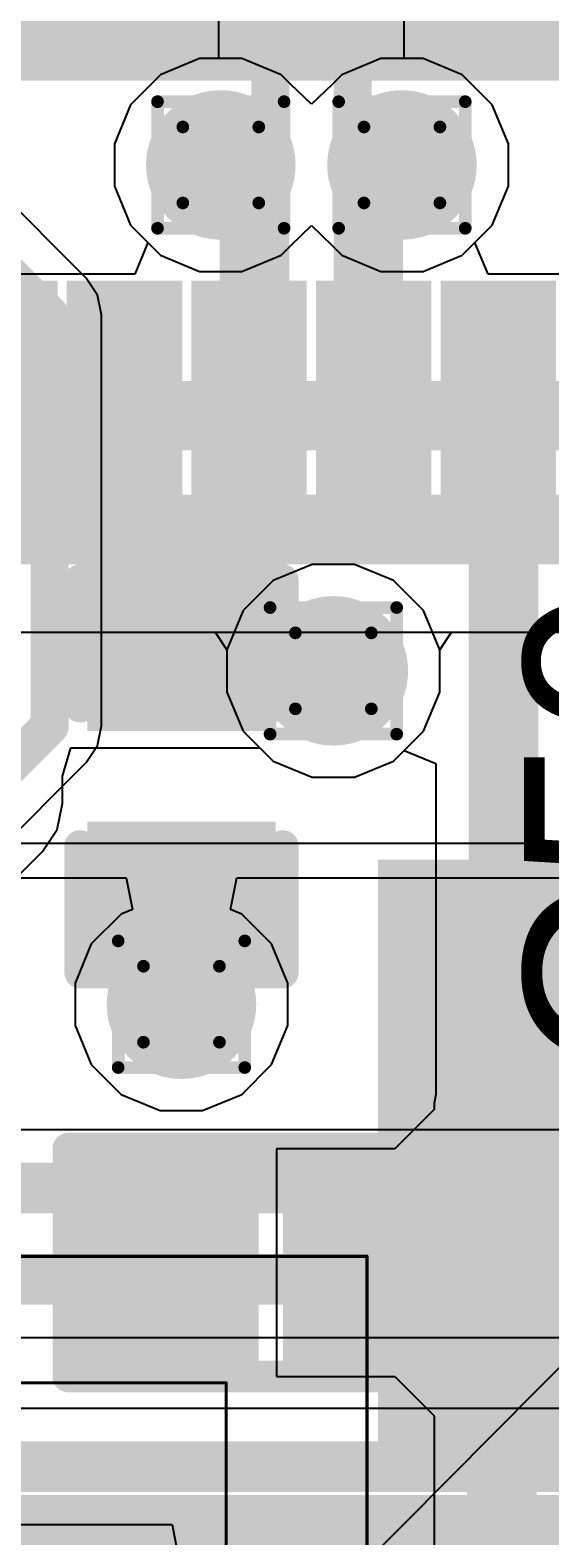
# Model space of a CAD drawing. Header units: inches. Extents: x -6 to 5433, y -4 to 5447.
# Drawn here: x 24.55 to 26.64, y 4.62 to 10.66 of the extents above; entities that cross this region are included whole.
import ezdxf

# ---------------------------------------------------------------- set-up
doc = ezdxf.new("R2010")
doc.units = ezdxf.units.IN
for name, color, linetype in [('Bottom Layer', 5, 'Continuous'), ('Bottom Paste', 16, 'Continuous'), ('Bottom Solder', 6, 'Continuous'), ('Drill Drawing', 1, 'Continuous'), ('Ground', 16, 'Continuous'), ('Mechanical 4', 56, 'Continuous'), ('Power', 76, 'Continuous'), ('Top Layer', 1, 'Continuous'), ('Top Overlay', 2, 'Continuous'), ('Top Paste', 8, 'Continuous'), ('Top Solder', 216, 'Continuous'), ('Via Holes', 16, 'Continuous')]:
    doc.layers.add(name, color=color, linetype=linetype)
doc.styles.add('Arial', font='', dxfattribs={"height": 0.2})
doc.styles.get('Arial').set_extended_font_data('Arial')

# ---------------------------------------------------------------- blocks, each defined once
blk = doc.blocks.new('C___0402_17')
at = {"layer": 'Top Layer'}
for points in [[(-0.6985, -0.3175), (-0.6985, 0.3175), (-0.2413, 0.3175), (-0.2413, -0.3175)], [(0.2413, -0.3175), (0.2413, 0.3175), (0.6985, 0.3175), (0.6985, -0.3175)]]:
    blk.add_hatch(color=1, dxfattribs=at).paths.add_polyline_path(points)
at = {"layer": 'Top Paste'}
for points in [[(-0.6985, -0.3175), (-0.6985, 0.3175), (-0.2413, 0.3175), (-0.2413, -0.3175)], [(0.2413, -0.3175), (0.2413, 0.3175), (0.6985, 0.3175), (0.6985, -0.3175)]]:
    blk.add_hatch(color=8, dxfattribs=at).paths.add_polyline_path(points)
at = {"layer": 'Top Solder'}
for points in [[(-0.7585, -0.3775), (-0.7585, 0.3775), (-0.1813, 0.3775), (-0.1813, -0.3775)], [(0.1813, -0.3775), (0.1813, 0.3775), (0.7585, 0.3775), (0.7585, -0.3775)]]:
    blk.add_hatch(color=216, dxfattribs=at).paths.add_polyline_path(points)
at = {"layer": 'Top Overlay'}
for points in [[(-0.7874, 0.4064, 0.127, 0.127, 0), (-0.2794, 0.4064, 0.127, 0.127, 0)], [(-0.7874, 0.4064, 0.127, 0.127, 0), (-0.7874, -0.4064, 0.127, 0.127, 0)], [(0.2794, 0.4064, 0.127, 0.127, 0), (0.7874, 0.4064, 0.127, 0.127, 0)], [(0.7874, 0.4064, 0.127, 0.127, 0), (0.7874, -0.4064, 0.127, 0.127, 0)], [(-0.7874, -0.4064, 0.127, 0.127, 0), (-0.2794, -0.4064, 0.127, 0.127, 0)], [(0.2794, -0.4064, 0.127, 0.127, 0), (0.7874, -0.4064, 0.127, 0.127, 0)]]:
    blk.add_lwpolyline(points, format="xyseb", dxfattribs=at)
for points in [[(-0.8191, 0.4064, 0.0635, 0.0635, 1), (-0.7556, 0.4064, 0.0635, 0.0635, 1)], [(-0.8191, 0.4064, 0.0635, 0.0635, 1), (-0.7556, 0.4064, 0.0635, 0.0635, 1)], [(-0.3111, 0.4064, 0.0635, 0.0635, 1), (-0.2477, 0.4064, 0.0635, 0.0635, 1)], [(0.2477, 0.4064, 0.0635, 0.0635, 1), (0.3111, 0.4064, 0.0635, 0.0635, 1)], [(0.7556, 0.4064, 0.0635, 0.0635, 1), (0.8191, 0.4064, 0.0635, 0.0635, 1)], [(0.7556, 0.4064, 0.0635, 0.0635, 1), (0.8191, 0.4064, 0.0635, 0.0635, 1)], [(-0.8191, -0.4064, 0.0635, 0.0635, 1), (-0.7556, -0.4064, 0.0635, 0.0635, 1)], [(-0.8191, -0.4064, 0.0635, 0.0635, 1), (-0.7556, -0.4064, 0.0635, 0.0635, 1)], [(-0.3111, -0.4064, 0.0635, 0.0635, 1), (-0.2477, -0.4064, 0.0635, 0.0635, 1)], [(0.2477, -0.4064, 0.0635, 0.0635, 1), (0.3111, -0.4064, 0.0635, 0.0635, 1)], [(0.7556, -0.4064, 0.0635, 0.0635, 1), (0.8191, -0.4064, 0.0635, 0.0635, 1)], [(0.7556, -0.4064, 0.0635, 0.0635, 1), (0.8191, -0.4064, 0.0635, 0.0635, 1)]]:
    blk.add_lwpolyline(points, format="xyseb", close=True, dxfattribs=at)
blk = doc.blocks.new('BL_R8812AF1_B_18')
at = {"layer": 'Bottom Layer'}
blk.add_hatch(color=5, dxfattribs=at).paths.add_polyline_path([(12.4, 3.2), (14.6, 3.2), (14.6, 2.1), (12.4, 2.1)])
at = {"layer": 'Bottom Paste'}
blk.add_hatch(color=16, dxfattribs=at).paths.add_polyline_path([(12.4, 3.2), (14.6, 3.2), (14.6, 2.1), (12.4, 2.1)])
at = {"layer": 'Bottom Solder'}
blk.add_hatch(color=6, dxfattribs=at).paths.add_polyline_path([(12.2984, 3.3016), (14.7016, 3.3016), (14.7016, 1.9984), (12.2984, 1.9984)])
blk = doc.blocks.new('64_VQFN__9_9__22')
at = {"layer": 'Top Layer'}
for points in [[(-3, 3), (3, 3), (3, -3), (-3, -3)], [(-2.38, -4.005), (-2.12, -4.005), (-2.12, -4.865), (-2.38, -4.865)], [(-1.88, -4.005), (-1.62, -4.005), (-1.62, -4.865), (-1.88, -4.865)], [(-1.38, -4.005), (-1.12, -4.005), (-1.12, -4.865), (-1.38, -4.865)], [(-0.88, -4.005), (-0.62, -4.005), (-0.62, -4.865), (-0.88, -4.865)], [(-0.38, -4.005), (-0.12, -4.005), (-0.12, -4.865), (-0.38, -4.865)]]:
    blk.add_hatch(color=1, dxfattribs=at).paths.add_polyline_path(points)
at = {"layer": 'Top Paste'}
for points in [[(-2.38, -4.005), (-2.12, -4.005), (-2.12, -4.865), (-2.38, -4.865)], [(-1.88, -4.005), (-1.62, -4.005), (-1.62, -4.865), (-1.88, -4.865)], [(-1.38, -4.005), (-1.12, -4.005), (-1.12, -4.865), (-1.38, -4.865)], [(-0.88, -4.005), (-0.62, -4.005), (-0.62, -4.865), (-0.88, -4.865)], [(-0.38, -4.005), (-0.12, -4.005), (-0.12, -4.865), (-0.38, -4.865)]]:
    blk.add_hatch(color=8, dxfattribs=at).paths.add_polyline_path(points)
at = {"layer": 'Top Solder'}
for points in [[(-3.1016, 3.1016), (3.1016, 3.1016), (3.1016, -3.1016), (-3.1016, -3.1016)], [(-2.4816, -3.9034), (-2.0184, -3.9034), (-2.0184, -4.9666), (-2.4816, -4.9666)], [(-1.9816, -3.9034), (-1.5184, -3.9034), (-1.5184, -4.9666), (-1.9816, -4.9666)], [(-1.4816, -3.9034), (-1.0184, -3.9034), (-1.0184, -4.9666), (-1.4816, -4.9666)], [(-0.9816, -3.9034), (-0.5184, -3.9034), (-0.5184, -4.9666), (-0.9816, -4.9666)], [(-0.4816, -3.9034), (-0.0184, -3.9034), (-0.0184, -4.9666), (-0.4816, -4.9666)]]:
    blk.add_hatch(color=216, dxfattribs=at).paths.add_polyline_path(points)
blk = doc.blocks.new('TL3340AF160QG_B_50')
at = {"layer": 'Bottom Solder'}
blk.add_line((0.7722, -1.9528), (-5410.5359, -5449.3121), dxfattribs=at)
blk = doc.blocks.new('ADM6_30_01_5_L_4_2_A_TR_155')
at = {"layer": 'Top Overlay'}
blk.add_lwpolyline([(11.885, -2.5, 0.2, 0.2, 0), (-11.885, -2.5, 0.2, 0.2, 0)], format="xyseb", dxfattribs=at)
blk = doc.blocks.new('DFN1006_2L__160')
at = {"layer": 'Top Layer'}
for points in [[(-0.7, 0.33), (-0.15, 0.33), (-0.15, -0.33), (-0.7, -0.33)], [(0.15, 0.33), (0.7, 0.33), (0.7, -0.33), (0.15, -0.33)]]:
    blk.add_hatch(color=1, dxfattribs=at).paths.add_polyline_path(points)
at = {"layer": 'Top Overlay'}
blk.add_hatch(color=2, dxfattribs=at).paths.add_polyline_path([(-1.1437, -0.5078), (-0.8135, -0.5078), (-0.8135, 0.5082), (-1.1437, 0.5082)])
at = {"layer": 'Top Paste'}
for points in [[(-0.7, 0.33), (-0.15, 0.33), (-0.15, -0.33), (-0.7, -0.33)], [(0.15, 0.33), (0.7, 0.33), (0.7, -0.33), (0.15, -0.33)]]:
    blk.add_hatch(color=8, dxfattribs=at).paths.add_polyline_path(points)
at = {"layer": 'Top Solder'}
for points in [[(-0.8016, 0.4316), (-0.0484, 0.4316), (-0.0484, -0.4316), (-0.8016, -0.4316)], [(0.0484, 0.4316), (0.8016, 0.4316), (0.8016, -0.4316), (0.0484, -0.4316)]]:
    blk.add_hatch(color=216, dxfattribs=at).paths.add_polyline_path(points)
at = {"layer": 'Top Overlay'}
for points in [[(-0.8128, 0.4572, 0.127, 0.127, 0), (-0.8128, -0.4572, 0.127, 0.127, 0)], [(0.8128, 0.4572, 0.127, 0.127, 0), (-0.8128, 0.4572, 0.127, 0.127, 0)], [(0.8128, 0.4572, 0.127, 0.127, 0), (0.8128, -0.4572, 0.127, 0.127, 0)], [(0.8128, -0.4572, 0.127, 0.127, 0), (-0.8128, -0.4572, 0.127, 0.127, 0)]]:
    blk.add_lwpolyline(points, format="xyseb", dxfattribs=at)
for points in [[(-0.8446, 0.4572, 0.0635, 0.0635, 1), (-0.781, 0.4572, 0.0635, 0.0635, 1)], [(-0.8446, 0.4572, 0.0635, 0.0635, 1), (-0.781, 0.4572, 0.0635, 0.0635, 1)], [(0.781, 0.4572, 0.0635, 0.0635, 1), (0.8446, 0.4572, 0.0635, 0.0635, 1)], [(0.781, 0.4572, 0.0635, 0.0635, 1), (0.8446, 0.4572, 0.0635, 0.0635, 1)], [(-0.8446, -0.4572, 0.0635, 0.0635, 1), (-0.781, -0.4572, 0.0635, 0.0635, 1)], [(-0.8446, -0.4572, 0.0635, 0.0635, 1), (-0.781, -0.4572, 0.0635, 0.0635, 1)], [(0.781, -0.4572, 0.0635, 0.0635, 1), (0.8446, -0.4572, 0.0635, 0.0635, 1)], [(0.781, -0.4572, 0.0635, 0.0635, 1), (0.8446, -0.4572, 0.0635, 0.0635, 1)]]:
    blk.add_lwpolyline(points, format="xyseb", close=True, dxfattribs=at)

msp = doc.modelspace()

# ---------------------------------------------------------------- hatches: boundary and pattern name
at = {"layer": 'Bottom Layer'}
h = msp.add_hatch(color=5, dxfattribs=at)
edge = h.paths.add_edge_path()
edge.add_arc((25.3161, 10.1233), 0.3, 0, 360)
h = msp.add_hatch(color=5, dxfattribs=at)
edge = h.paths.add_edge_path()
edge.add_arc((26.0431, 10.1233), 0.3, 0, 360)
h = msp.add_hatch(color=5, dxfattribs=at)
edge = h.paths.add_edge_path()
edge.add_arc((25.7678, 8.0935), 0.3, 0, 360)
h = msp.add_hatch(color=5, dxfattribs=at)
edge = h.paths.add_edge_path()
edge.add_arc((25.1582, 6.7559), 0.3, 0, 360)
at = {"layer": 'Ground'}
h = msp.add_hatch(color=16, dxfattribs=at)
edge = h.paths.add_edge_path()
edge.add_arc((25.3161, 10.1233), 0.3, 0, 360)
h = msp.add_hatch(color=16, dxfattribs=at)
edge = h.paths.add_edge_path()
edge.add_arc((26.0431, 10.1233), 0.3, 0, 360)
h = msp.add_hatch(color=16, dxfattribs=at)
edge = h.paths.add_edge_path()
edge.add_arc((25.7678, 8.0935), 0.3, 0, 360)
h = msp.add_hatch(color=16, dxfattribs=at)
edge = h.paths.add_edge_path()
edge.add_arc((25.1582, 6.7559), 0.3, 0, 360)
at = {"layer": 'Power'}
h = msp.add_hatch(color=76, dxfattribs=at)
edge = h.paths.add_edge_path()
edge.add_arc((25.3161, 10.1233), 0.3, 0, 360)
h = msp.add_hatch(color=76, dxfattribs=at)
edge = h.paths.add_edge_path()
edge.add_arc((26.0431, 10.1233), 0.3, 0, 360)
h = msp.add_hatch(color=76, dxfattribs=at)
edge = h.paths.add_edge_path()
edge.add_arc((25.7678, 8.0935), 0.3, 0, 360)
h = msp.add_hatch(color=76, dxfattribs=at)
edge = h.paths.add_edge_path()
edge.add_arc((25.1582, 6.7559), 0.3, 0, 360)
at = {"layer": 'Top Layer'}
h = msp.add_hatch(color=1, dxfattribs=at)
edge = h.paths.add_edge_path()
edge.add_arc((25.3161, 10.1233), 0.3, 0, 360)
h = msp.add_hatch(color=1, dxfattribs=at)
edge = h.paths.add_edge_path()
edge.add_arc((26.0431, 10.1233), 0.3, 0, 360)
h = msp.add_hatch(color=1, dxfattribs=at)
edge = h.paths.add_edge_path()
edge.add_arc((25.7678, 8.0935), 0.3, 0, 360)
h = msp.add_hatch(color=1, dxfattribs=at)
edge = h.paths.add_edge_path()
edge.add_arc((25.1582, 6.7559), 0.3, 0, 360)
at = {"layer": 'Via Holes'}
h = msp.add_hatch(color=7, dxfattribs=at)
edge = h.paths.add_edge_path()
edge.add_arc((25.3161, 10.1233), 0.15, 0, 360)
h = msp.add_hatch(color=7, dxfattribs=at)
edge = h.paths.add_edge_path()
edge.add_arc((26.0431, 10.1233), 0.15, 0, 360)
h = msp.add_hatch(color=7, dxfattribs=at)
edge = h.paths.add_edge_path()
edge.add_arc((25.7678, 8.0935), 0.15, 0, 360)
h = msp.add_hatch(color=7, dxfattribs=at)
edge = h.paths.add_edge_path()
edge.add_arc((25.1582, 6.7559), 0.15, 0, 360)

# ---------------------------------------------------------------- linework, layer by layer
at = {"layer": 'Bottom Layer'}
for p, q in [((15.0175, 8.2488), (32.8484, 8.2488)), ((22.1491, 8.2488), (25.2938, 8.2488)), ((25.2938, 8.2488), (25.3408, 8.1784)), ((26.1948, 8.1784), (26.2419, 8.2488)), ((26.2419, 8.2488), (28.5856, 8.2488)), ((25.3408, 8.1784), (25.3408, 8.0085)), ((26.1948, 8.0085), (26.1948, 8.1784)), ((25.3408, 8.0085), (25.4058, 7.8516)), ((26.1298, 7.8516), (26.1948, 8.0085)), ((25.4058, 7.8516), (25.526, 7.7315)), ((26.0097, 7.7315), (26.1298, 7.8516)), ((25.526, 7.7315), (25.6829, 7.6665)), ((25.8528, 7.6665), (26.0097, 7.7315)), ((25.6829, 7.6665), (25.8528, 7.6665))]:
    msp.add_line(p, q, dxfattribs=at)
for points in [[(23.6127, 9.1174, 0.2794, 0.2794, 0), (26.3084, 9.1174, 0.2794, 0.2794, 0)], [(26.3084, 9.1174, 0.2794, 0.2794, 0), (26.7994, 9.1174, 0.2794, 0.2794, 0)], [(23.4233, 8.6602, 0.2794, 0.2794, 0), (31.1682, 8.6602, 0.2794, 0.2794, 0)]]:
    msp.add_lwpolyline(points, format="xyseb", dxfattribs=at)
msp.add_lwpolyline([(26.2385, 9.1174, 0.1397, 0.1397, 1), (26.3782, 9.1174, 0.1397, 0.1397, 1)], format="xyseb", close=True, dxfattribs=at)
msp.add_lwpolyline([(26.2385, 9.1174, 0.1397, 0.1397, 1), (26.3782, 9.1174, 0.1397, 0.1397, 1)], format="xyseb", close=True, dxfattribs=at)
at = {"layer": 'Drill Drawing'}
for points in [[(25.0621, 10.3773, 0.0508, 0.0508, 0), (25.5701, 10.3773, 0.0508, 0.0508, 0)], [(25.0621, 9.8693, 0.0508, 0.0508, 0), (25.0621, 10.3773, 0.0508, 0.0508, 0)], [(25.5701, 9.8693, 0.0508, 0.0508, 0), (25.5701, 10.3773, 0.0508, 0.0508, 0)], [(25.7891, 10.3773, 0.0508, 0.0508, 0), (26.2971, 10.3773, 0.0508, 0.0508, 0)], [(25.7891, 9.8693, 0.0508, 0.0508, 0), (25.7891, 10.3773, 0.0508, 0.0508, 0)], [(26.2971, 9.8693, 0.0508, 0.0508, 0), (26.2971, 10.3773, 0.0508, 0.0508, 0)], [(25.1637, 10.2757, 0.0508, 0.0508, 0), (25.4685, 10.2757, 0.0508, 0.0508, 0)], [(25.1637, 9.9709, 0.0508, 0.0508, 0), (25.1637, 10.2757, 0.0508, 0.0508, 0)], [(25.4685, 9.9709, 0.0508, 0.0508, 0), (25.4685, 10.2757, 0.0508, 0.0508, 0)], [(25.8907, 10.2757, 0.0508, 0.0508, 0), (26.1955, 10.2757, 0.0508, 0.0508, 0)], [(25.8907, 9.9709, 0.0508, 0.0508, 0), (25.8907, 10.2757, 0.0508, 0.0508, 0)], [(26.1955, 9.9709, 0.0508, 0.0508, 0), (26.1955, 10.2757, 0.0508, 0.0508, 0)], [(25.1637, 9.9709, 0.0508, 0.0508, 0), (25.4685, 9.9709, 0.0508, 0.0508, 0)], [(25.8907, 9.9709, 0.0508, 0.0508, 0), (26.1955, 9.9709, 0.0508, 0.0508, 0)], [(25.0621, 9.8693, 0.0508, 0.0508, 0), (25.5701, 9.8693, 0.0508, 0.0508, 0)], [(25.7891, 9.8693, 0.0508, 0.0508, 0), (26.2971, 9.8693, 0.0508, 0.0508, 0)], [(25.5138, 8.3475, 0.0508, 0.0508, 0), (26.0218, 8.3475, 0.0508, 0.0508, 0)], [(25.5138, 7.8395, 0.0508, 0.0508, 0), (25.5138, 8.3475, 0.0508, 0.0508, 0)], [(26.0218, 7.8395, 0.0508, 0.0508, 0), (26.0218, 8.3475, 0.0508, 0.0508, 0)], [(25.6154, 8.2459, 0.0508, 0.0508, 0), (25.9202, 8.2459, 0.0508, 0.0508, 0)], [(25.6154, 7.9411, 0.0508, 0.0508, 0), (25.6154, 8.2459, 0.0508, 0.0508, 0)], [(25.9202, 7.9411, 0.0508, 0.0508, 0), (25.9202, 8.2459, 0.0508, 0.0508, 0)], [(25.6154, 7.9411, 0.0508, 0.0508, 0), (25.9202, 7.9411, 0.0508, 0.0508, 0)], [(25.5138, 7.8395, 0.0508, 0.0508, 0), (26.0218, 7.8395, 0.0508, 0.0508, 0)], [(24.9042, 7.0099, 0.0508, 0.0508, 0), (25.4122, 7.0099, 0.0508, 0.0508, 0)], [(24.9042, 6.5019, 0.0508, 0.0508, 0), (24.9042, 7.0099, 0.0508, 0.0508, 0)], [(25.4122, 6.5019, 0.0508, 0.0508, 0), (25.4122, 7.0099, 0.0508, 0.0508, 0)], [(25.0058, 6.9083, 0.0508, 0.0508, 0), (25.3106, 6.9083, 0.0508, 0.0508, 0)], [(25.0058, 6.6035, 0.0508, 0.0508, 0), (25.0058, 6.9083, 0.0508, 0.0508, 0)], [(25.3106, 6.6035, 0.0508, 0.0508, 0), (25.3106, 6.9083, 0.0508, 0.0508, 0)], [(25.0058, 6.6035, 0.0508, 0.0508, 0), (25.3106, 6.6035, 0.0508, 0.0508, 0)], [(24.9042, 6.5019, 0.0508, 0.0508, 0), (25.4122, 6.5019, 0.0508, 0.0508, 0)]]:
    msp.add_lwpolyline(points, format="xyseb", dxfattribs=at)
for points in [[(25.0494, 10.3773, 0.0254, 0.0254, 1), (25.0748, 10.3773, 0.0254, 0.0254, 1)], [(25.0494, 10.3773, 0.0254, 0.0254, 1), (25.0748, 10.3773, 0.0254, 0.0254, 1)], [(25.5574, 10.3773, 0.0254, 0.0254, 1), (25.5828, 10.3773, 0.0254, 0.0254, 1)], [(25.5574, 10.3773, 0.0254, 0.0254, 1), (25.5828, 10.3773, 0.0254, 0.0254, 1)], [(25.7764, 10.3773, 0.0254, 0.0254, 1), (25.8018, 10.3773, 0.0254, 0.0254, 1)], [(25.7764, 10.3773, 0.0254, 0.0254, 1), (25.8018, 10.3773, 0.0254, 0.0254, 1)], [(26.2844, 10.3773, 0.0254, 0.0254, 1), (26.3098, 10.3773, 0.0254, 0.0254, 1)], [(26.2844, 10.3773, 0.0254, 0.0254, 1), (26.3098, 10.3773, 0.0254, 0.0254, 1)], [(25.151, 10.2757, 0.0254, 0.0254, 1), (25.1764, 10.2757, 0.0254, 0.0254, 1)], [(25.151, 10.2757, 0.0254, 0.0254, 1), (25.1764, 10.2757, 0.0254, 0.0254, 1)], [(25.4558, 10.2757, 0.0254, 0.0254, 1), (25.4812, 10.2757, 0.0254, 0.0254, 1)], [(25.4558, 10.2757, 0.0254, 0.0254, 1), (25.4812, 10.2757, 0.0254, 0.0254, 1)], [(25.878, 10.2757, 0.0254, 0.0254, 1), (25.9034, 10.2757, 0.0254, 0.0254, 1)], [(25.878, 10.2757, 0.0254, 0.0254, 1), (25.9034, 10.2757, 0.0254, 0.0254, 1)], [(26.1828, 10.2757, 0.0254, 0.0254, 1), (26.2082, 10.2757, 0.0254, 0.0254, 1)], [(26.1828, 10.2757, 0.0254, 0.0254, 1), (26.2082, 10.2757, 0.0254, 0.0254, 1)], [(25.151, 9.9709, 0.0254, 0.0254, 1), (25.1764, 9.9709, 0.0254, 0.0254, 1)], [(25.151, 9.9709, 0.0254, 0.0254, 1), (25.1764, 9.9709, 0.0254, 0.0254, 1)], [(25.4558, 9.9709, 0.0254, 0.0254, 1), (25.4812, 9.9709, 0.0254, 0.0254, 1)], [(25.4558, 9.9709, 0.0254, 0.0254, 1), (25.4812, 9.9709, 0.0254, 0.0254, 1)], [(25.878, 9.9709, 0.0254, 0.0254, 1), (25.9034, 9.9709, 0.0254, 0.0254, 1)], [(25.878, 9.9709, 0.0254, 0.0254, 1), (25.9034, 9.9709, 0.0254, 0.0254, 1)], [(26.1828, 9.9709, 0.0254, 0.0254, 1), (26.2082, 9.9709, 0.0254, 0.0254, 1)], [(26.1828, 9.9709, 0.0254, 0.0254, 1), (26.2082, 9.9709, 0.0254, 0.0254, 1)], [(25.0494, 9.8693, 0.0254, 0.0254, 1), (25.0748, 9.8693, 0.0254, 0.0254, 1)], [(25.0494, 9.8693, 0.0254, 0.0254, 1), (25.0748, 9.8693, 0.0254, 0.0254, 1)], [(25.5574, 9.8693, 0.0254, 0.0254, 1), (25.5828, 9.8693, 0.0254, 0.0254, 1)], [(25.5574, 9.8693, 0.0254, 0.0254, 1), (25.5828, 9.8693, 0.0254, 0.0254, 1)], [(25.7764, 9.8693, 0.0254, 0.0254, 1), (25.8018, 9.8693, 0.0254, 0.0254, 1)], [(25.7764, 9.8693, 0.0254, 0.0254, 1), (25.8018, 9.8693, 0.0254, 0.0254, 1)], [(26.2844, 9.8693, 0.0254, 0.0254, 1), (26.3098, 9.8693, 0.0254, 0.0254, 1)], [(26.2844, 9.8693, 0.0254, 0.0254, 1), (26.3098, 9.8693, 0.0254, 0.0254, 1)], [(25.5011, 8.3475, 0.0254, 0.0254, 1), (25.5265, 8.3475, 0.0254, 0.0254, 1)], [(25.5011, 8.3475, 0.0254, 0.0254, 1), (25.5265, 8.3475, 0.0254, 0.0254, 1)], [(26.0091, 8.3475, 0.0254, 0.0254, 1), (26.0345, 8.3475, 0.0254, 0.0254, 1)], [(26.0091, 8.3475, 0.0254, 0.0254, 1), (26.0345, 8.3475, 0.0254, 0.0254, 1)], [(25.6027, 8.2459, 0.0254, 0.0254, 1), (25.6281, 8.2459, 0.0254, 0.0254, 1)], [(25.6027, 8.2459, 0.0254, 0.0254, 1), (25.6281, 8.2459, 0.0254, 0.0254, 1)], [(25.9075, 8.2459, 0.0254, 0.0254, 1), (25.9329, 8.2459, 0.0254, 0.0254, 1)], [(25.9075, 8.2459, 0.0254, 0.0254, 1), (25.9329, 8.2459, 0.0254, 0.0254, 1)], [(25.6027, 7.9411, 0.0254, 0.0254, 1), (25.6281, 7.9411, 0.0254, 0.0254, 1)], [(25.6027, 7.9411, 0.0254, 0.0254, 1), (25.6281, 7.9411, 0.0254, 0.0254, 1)], [(25.9075, 7.9411, 0.0254, 0.0254, 1), (25.9329, 7.9411, 0.0254, 0.0254, 1)], [(25.9075, 7.9411, 0.0254, 0.0254, 1), (25.9329, 7.9411, 0.0254, 0.0254, 1)], [(25.5011, 7.8395, 0.0254, 0.0254, 1), (25.5265, 7.8395, 0.0254, 0.0254, 1)], [(25.5011, 7.8395, 0.0254, 0.0254, 1), (25.5265, 7.8395, 0.0254, 0.0254, 1)], [(26.0091, 7.8395, 0.0254, 0.0254, 1), (26.0345, 7.8395, 0.0254, 0.0254, 1)], [(26.0091, 7.8395, 0.0254, 0.0254, 1), (26.0345, 7.8395, 0.0254, 0.0254, 1)], [(24.8915, 7.0099, 0.0254, 0.0254, 1), (24.9169, 7.0099, 0.0254, 0.0254, 1)], [(24.8915, 7.0099, 0.0254, 0.0254, 1), (24.9169, 7.0099, 0.0254, 0.0254, 1)], [(25.3995, 7.0099, 0.0254, 0.0254, 1), (25.4249, 7.0099, 0.0254, 0.0254, 1)], [(25.3995, 7.0099, 0.0254, 0.0254, 1), (25.4249, 7.0099, 0.0254, 0.0254, 1)], [(24.9931, 6.9083, 0.0254, 0.0254, 1), (25.0185, 6.9083, 0.0254, 0.0254, 1)], [(24.9931, 6.9083, 0.0254, 0.0254, 1), (25.0185, 6.9083, 0.0254, 0.0254, 1)], [(25.2979, 6.9083, 0.0254, 0.0254, 1), (25.3233, 6.9083, 0.0254, 0.0254, 1)], [(25.2979, 6.9083, 0.0254, 0.0254, 1), (25.3233, 6.9083, 0.0254, 0.0254, 1)], [(24.9931, 6.6035, 0.0254, 0.0254, 1), (25.0185, 6.6035, 0.0254, 0.0254, 1)], [(24.9931, 6.6035, 0.0254, 0.0254, 1), (25.0185, 6.6035, 0.0254, 0.0254, 1)], [(25.2979, 6.6035, 0.0254, 0.0254, 1), (25.3233, 6.6035, 0.0254, 0.0254, 1)], [(25.2979, 6.6035, 0.0254, 0.0254, 1), (25.3233, 6.6035, 0.0254, 0.0254, 1)], [(24.8915, 6.5019, 0.0254, 0.0254, 1), (24.9169, 6.5019, 0.0254, 0.0254, 1)], [(24.8915, 6.5019, 0.0254, 0.0254, 1), (24.9169, 6.5019, 0.0254, 0.0254, 1)], [(25.3995, 6.5019, 0.0254, 0.0254, 1), (25.4249, 6.5019, 0.0254, 0.0254, 1)], [(25.3995, 6.5019, 0.0254, 0.0254, 1), (25.4249, 6.5019, 0.0254, 0.0254, 1)]]:
    msp.add_lwpolyline(points, format="xyseb", close=True, dxfattribs=at)
at = {"layer": 'Ground'}
for p, q in [((26.0519, 10.5503), (26.0519, 13.154)), ((25.3074, 12.1812), (25.3074, 10.5503)), ((24.7763, 9.6687), (23.8451, 10.6)), ((25.2312, 10.5503), (25.0743, 10.4853)), ((25.3074, 10.5503), (25.2312, 10.5503)), ((26.1281, 10.5503), (26.0519, 10.5503)), ((26.285, 10.4853), (26.1281, 10.5503)), ((25.0743, 10.4853), (24.9541, 10.3652)), ((26.4051, 10.3652), (26.285, 10.4853)), ((24.9541, 10.3652), (24.8891, 10.2082)), ((26.4701, 10.2082), (26.4051, 10.3652)), ((24.8891, 10.2082), (24.8891, 10.0384)), ((26.4701, 10.0384), (26.4701, 10.2082)), ((24.8891, 10.0384), (24.9541, 9.8814)), ((26.4051, 9.8814), (26.4701, 10.0384)), ((24.9541, 9.8814), (25.0743, 9.7613)), ((25.5967, 9.8), (25.6796, 9.88)), ((25.6796, 9.88), (25.7626, 9.8)), ((26.285, 9.7613), (26.4051, 9.8814)), ((25.558, 9.7613), (25.5967, 9.8)), ((25.7626, 9.8), (25.8013, 9.7613)), ((25.0743, 9.7613), (25.2312, 9.6963)), ((25.4011, 9.6963), (25.558, 9.7613)), ((25.8013, 9.7613), (25.9582, 9.6963)), ((26.1281, 9.6963), (26.285, 9.7613)), ((24.8212, 9.6015), (24.7763, 9.6687)), ((24.7763, 9.6687), (24.7763, 9.6687)), ((25.2312, 9.6963), (25.4011, 9.6963)), ((25.9582, 9.6963), (26.1281, 9.6963)), ((24.837, 9.5222), (24.8212, 9.6015)), ((24.837, 7.8729), (24.837, 9.5222)), ((25.6829, 8.5205), (25.526, 8.4554)), ((25.8528, 8.5205), (25.6829, 8.5205)), ((26.0097, 8.4554), (25.8528, 8.5205)), ((25.526, 8.4554), (25.4058, 8.3353)), ((26.1298, 8.3353), (26.0097, 8.4554)), ((25.4058, 8.3353), (25.3408, 8.1784)), ((26.1948, 8.1784), (26.1298, 8.3353)), ((25.3408, 8.1784), (25.3408, 8.0085)), ((26.1948, 8.0085), (26.1948, 8.1784)), ((25.3408, 8.0085), (25.4058, 7.8516)), ((26.1298, 7.8516), (26.1948, 8.0085)), ((24.8212, 7.7936), (24.837, 7.8728)), ((24.837, 7.8728), (24.837, 7.8729)), ((25.4058, 7.8516), (25.526, 7.7315)), ((26.0097, 7.7315), (26.1298, 7.8516)), ((24.7763, 7.7263), (24.8212, 7.7936)), ((23.9369, 6.8869), (24.7763, 7.7263)), ((24.7763, 7.7263), (24.7763, 7.7263)), ((25.526, 7.7315), (25.6829, 7.6665)), ((25.8528, 7.6665), (26.0097, 7.7315)), ((25.6829, 7.6665), (25.8528, 7.6665)), ((34.1891, 6.2522), (24.0596, 6.2522)), ((16.9843, 5.4184), (33.622, 5.4184)), ((31.9392, 5.134), (21.0598, 5.134)), ((21.1563, 4.6679), (25.1203, 4.6679)), ((25.1203, 4.6679), (25.1456, 4.5409))]:
    msp.add_line(p, q, dxfattribs=at)
for points in [[(25.8447, 10.3217, 0.1524, 0.1524, 0), (25.8447, 13.154, 0.1524, 0.1524, 0)], [(25.5145, 10.3217, 0.1524, 0.1524, 0), (25.5145, 12.1812, 0.1524, 0.1524, 0)], [(23.6986, 10.4535, 0.1524, 0.1524, 0), (24.6298, 9.5222, 0.1524, 0.1524, 0)], [(25.3161, 10.1233, 0.1524, 0.1524, 0), (25.5145, 10.3217, 0.1524, 0.1524, 0)], [(25.8447, 10.3217, 0.1524, 0.1524, 0), (26.0431, 10.1233, 0.1524, 0.1524, 0)], [(24.6298, 7.8728, 0.1524, 0.1524, 0), (24.6298, 9.5222, 0.1524, 0.1524, 0)], [(23.6287, 6.8717, 0.1524, 0.1524, 0), (24.6298, 7.8728, 0.1524, 0.1524, 0)], [(11.8671, 6.0191, 0.2032, 0.2032, 0), (34.1891, 6.0191, 0.2032, 0.2032, 0)], [(12.8859, 5.6515, 0.2032, 0.2032, 0), (33.7185, 5.6515, 0.2032, 0.2032, 0)], [(21.0598, 4.901, 0.2032, 0.2032, 0), (31.9392, 4.901, 0.2032, 0.2032, 0)]]:
    msp.add_lwpolyline(points, format="xyseb", dxfattribs=at)
for points in [[(25.4764, 10.3217, 0.0762, 0.0762, 1), (25.5526, 10.3217, 0.0762, 0.0762, 1)], [(25.4764, 10.3217, 0.0762, 0.0762, 1), (25.5526, 10.3217, 0.0762, 0.0762, 1)], [(25.8066, 10.3217, 0.0762, 0.0762, 1), (25.8828, 10.3217, 0.0762, 0.0762, 1)], [(25.8066, 10.3217, 0.0762, 0.0762, 1), (25.8828, 10.3217, 0.0762, 0.0762, 1)], [(25.278, 10.1233, 0.0762, 0.0762, 1), (25.3542, 10.1233, 0.0762, 0.0762, 1)], [(26.005, 10.1233, 0.0762, 0.0762, 1), (26.0812, 10.1233, 0.0762, 0.0762, 1)], [(24.5917, 9.5222, 0.0762, 0.0762, 1), (24.6679, 9.5222, 0.0762, 0.0762, 1)], [(24.5917, 9.5222, 0.0762, 0.0762, 1), (24.6679, 9.5222, 0.0762, 0.0762, 1)], [(24.5917, 7.8728, 0.0762, 0.0762, 1), (24.6679, 7.8728, 0.0762, 0.0762, 1)], [(24.5917, 7.8728, 0.0762, 0.0762, 1), (24.6679, 7.8728, 0.0762, 0.0762, 1)]]:
    msp.add_lwpolyline(points, format="xyseb", close=True, dxfattribs=at)
at = {"layer": 'Mechanical 4'}
for points in [[(17.231, 5.7445, 0.0127, 0.0127, 0), (25.9025, 5.7445, 0.0127, 0.0127, 0)], [(25.9025, -1.4945, 0.0127, 0.0127, 0), (25.9025, 5.7445, 0.0127, 0.0127, 0)], [(17.9592, 5.2365, 0.0127, 0.0127, 0), (25.3374, 5.2365, 0.0127, 0.0127, 0)], [(25.3374, 0.4105, 0.0127, 0.0127, 0), (25.3374, 5.2365, 0.0127, 0.0127, 0)]]:
    msp.add_lwpolyline(points, format="xyseb", dxfattribs=at)
for points in [[(25.8993, 5.7445, 0.00635, 0.00635, 1), (25.9057, 5.7445, 0.00635, 0.00635, 1)], [(25.8993, 5.7445, 0.00635, 0.00635, 1), (25.9057, 5.7445, 0.00635, 0.00635, 1)], [(25.3342, 5.2365, 0.00635, 0.00635, 1), (25.3405, 5.2365, 0.00635, 0.00635, 1)], [(25.3342, 5.2365, 0.00635, 0.00635, 1), (25.3405, 5.2365, 0.00635, 0.00635, 1)]]:
    msp.add_lwpolyline(points, format="xyseb", close=True, dxfattribs=at)
at = {"layer": 'Power'}
for p, q in [((25.2312, 10.5503), (25.0743, 10.4853)), ((25.4011, 10.5503), (25.2312, 10.5503)), ((25.558, 10.4853), (25.4011, 10.5503)), ((25.9582, 10.5503), (25.8013, 10.4853)), ((26.1281, 10.5503), (25.9582, 10.5503)), ((26.285, 10.4853), (26.1281, 10.5503)), ((25.0743, 10.4853), (24.9541, 10.3652)), ((25.5967, 10.4466), (25.558, 10.4853)), ((25.8013, 10.4853), (25.7626, 10.4466)), ((26.4051, 10.3652), (26.285, 10.4853)), ((25.6796, 10.3666), (25.5967, 10.4466)), ((25.7626, 10.4466), (25.6796, 10.3666)), ((24.9541, 10.3652), (24.8891, 10.2082)), ((26.4701, 10.2082), (26.4051, 10.3652)), ((24.8891, 10.2082), (24.8891, 10.0384)), ((26.4701, 10.0384), (26.4701, 10.2082)), ((24.8891, 10.0384), (24.9541, 9.8814)), ((26.4051, 9.8814), (26.4701, 10.0384)), ((24.9541, 9.8814), (25.0743, 9.7613)), ((25.5967, 9.8), (25.6796, 9.88)), ((25.6796, 9.88), (25.7626, 9.8)), ((26.285, 9.7613), (26.4051, 9.8814)), ((25.558, 9.7613), (25.5967, 9.8)), ((25.7626, 9.8), (25.8013, 9.7613)), ((25.0743, 9.7613), (25.2312, 9.6963)), ((25.4011, 9.6963), (25.558, 9.7613)), ((25.8013, 9.7613), (25.9582, 9.6963)), ((26.1281, 9.6963), (26.285, 9.7613)), ((25.2312, 9.6963), (25.4011, 9.6963)), ((25.9582, 9.6963), (26.1281, 9.6963)), ((30.2532, 7.401), (23.4228, 7.401)), ((23.5907, 7.2635), (24.9361, 7.2635)), ((24.9361, 7.2635), (24.9614, 7.1365)), ((25.3551, 7.1365), (25.3803, 7.2635)), ((25.3803, 7.2635), (30.0905, 7.2635)), ((24.9614, 7.1365), (24.9164, 7.1178)), ((25.4001, 7.1178), (25.3551, 7.1365)), ((24.9164, 7.1178), (24.7962, 6.9977)), ((25.5202, 6.9977), (25.4001, 7.1178)), ((24.7962, 6.9977), (24.7312, 6.8408)), ((25.5852, 6.8408), (25.5202, 6.9977)), ((24.7312, 6.8408), (24.7312, 6.6709)), ((25.5852, 6.6709), (25.5852, 6.8408)), ((24.7312, 6.6709), (24.7962, 6.514)), ((25.5202, 6.514), (25.5852, 6.6709)), ((24.7962, 6.514), (24.9164, 6.3939)), ((25.4001, 6.3939), (25.5202, 6.514)), ((24.9164, 6.3939), (25.0733, 6.3289)), ((25.2432, 6.3289), (25.4001, 6.3939)), ((25.0733, 6.3289), (25.2432, 6.3289))]:
    msp.add_line(p, q, dxfattribs=at)
at = {"layer": 'Top Layer'}
for p, q in [((25.2312, 10.5503), (25.0743, 10.4853)), ((25.4011, 10.5503), (25.2312, 10.5503)), ((25.558, 10.4853), (25.4011, 10.5503)), ((25.9582, 10.5503), (25.8013, 10.4853)), ((26.1281, 10.5503), (25.9582, 10.5503)), ((26.285, 10.4853), (26.1281, 10.5503)), ((25.0743, 10.4853), (24.9541, 10.3652)), ((25.5967, 10.4466), (25.558, 10.4853)), ((25.8013, 10.4853), (25.7626, 10.4466)), ((26.4051, 10.3652), (26.285, 10.4853)), ((25.6796, 10.3666), (25.5967, 10.4466)), ((25.7626, 10.4466), (25.6796, 10.3666)), ((24.9541, 10.3652), (24.8891, 10.2082)), ((26.4701, 10.2082), (26.4051, 10.3652)), ((24.8891, 10.2082), (24.8891, 10.0384)), ((26.4701, 10.0384), (26.4701, 10.2082)), ((24.8891, 10.0384), (24.9541, 9.8814)), ((26.4051, 9.8814), (26.4701, 10.0384)), ((24.9541, 9.8814), (25.0235, 9.8121)), ((26.3358, 9.8121), (26.4051, 9.8814)), ((25.0235, 9.8121), (24.9709, 9.6851)), ((26.3884, 9.6851), (26.3358, 9.8121)), ((24.9709, 9.6851), (22.8016, 9.6851)), ((30.5576, 9.6851), (26.3884, 9.6851)), ((24.6802, 7.6715), (24.7137, 7.7846)), ((24.7137, 7.7846), (25.4729, 7.7846)), ((25.4729, 7.7846), (25.526, 7.7315)), ((26.0097, 7.7315), (26.0521, 7.7739)), ((26.0521, 7.7739), (26.1791, 7.7213)), ((25.526, 7.7315), (25.6829, 7.6665)), ((25.8528, 7.6665), (26.0097, 7.7315)), ((26.1791, 7.7213), (26.1791, 6.3933)), ((24.6802, 7.5614), (24.6802, 7.6715)), ((25.6829, 7.6665), (25.8528, 7.6665)), ((24.6595, 7.4574), (24.6802, 7.5614)), ((24.6005, 7.3692), (24.6595, 7.4574)), ((24.0123, 6.7809), (24.6005, 7.3692)), ((26.1791, 6.3933), (26.1721, 6.3583)), ((26.1721, 6.3583), (26.1721, 6.3339)), ((26.1721, 6.3339), (26.0145, 6.1763)), ((26.0145, 6.1763), (25.54, 6.1763)), ((25.54, 6.1763), (25.54, 5.2623)), ((25.54, 5.2623), (26.0145, 5.2623)), ((26.0145, 5.2623), (26.1721, 5.1046)), ((26.1721, 5.1046), (26.1721, 4.5636))]:
    msp.add_line(p, q, dxfattribs=at)
for points in [[(25.3161, 10.1233, 0.2794, 0.2794, 0), (25.451, 9.9884, 0.2794, 0.2794, 0)], [(25.9082, 9.9884, 0.2794, 0.2794, 0), (26.0431, 10.1233, 0.2794, 0.2794, 0)], [(25.451, 9.1495, 0.2794, 0.2794, 0), (25.451, 9.9884, 0.2794, 0.2794, 0)], [(25.9082, 9.1495, 0.2794, 0.2794, 0), (25.9082, 9.9884, 0.2794, 0.2794, 0)], [(24.4082, 9.1067, 0.2794, 0.2794, 0), (24.4296, 9.1281, 0.2794, 0.2794, 0)], [(25.4296, 9.1281, 0.2794, 0.2794, 0), (25.451, 9.1495, 0.2794, 0.2794, 0)], [(25.9082, 9.1495, 0.2794, 0.2794, 0), (25.9296, 9.1281, 0.2794, 0.2794, 0)], [(26.4296, 9.1281, 0.2794, 0.2794, 0), (26.451, 9.1067, 0.2794, 0.2794, 0)], [(26.451, 6.3653, 0.2794, 0.2794, 0), (26.451, 9.1067, 0.2794, 0.2794, 0)], [(24.9296, 8.1402, 0.1778, 0.1778, 0), (24.9296, 9.1281, 0.1778, 0.1778, 0)], [(25.1582, 8.1402, 0.2032, 0.2032, 0), (25.1816, 8.1168, 0.2032, 0.2032, 0)], [(25.1816, 8.1168, 0.2032, 0.2032, 0), (25.7445, 8.1168, 0.2032, 0.2032, 0)], [(25.7445, 8.1168, 0.2032, 0.2032, 0), (25.7678, 8.0935, 0.2032, 0.2032, 0)], [(26.4441, 6.3583, 0.2794, 0.2794, 0), (26.451, 6.3653, 0.2794, 0.2794, 0)], [(26.4441, 6.2213, 0.2794, 0.2794, 0), (26.4441, 6.3583, 0.2794, 0.2794, 0)], [(25.942, 5.7193, 0.2794, 0.2794, 0), (26.4441, 6.2213, 0.2794, 0.2794, 0)], [(25.942, 5.7193, 0.2794, 0.2794, 0), (26.4441, 5.2172, 0.2794, 0.2794, 0)], [(26.4441, 4.1581, 0.2794, 0.2794, 0), (26.4441, 5.2172, 0.2794, 0.2794, 0)]]:
    msp.add_lwpolyline(points, format="xyseb", dxfattribs=at)
for points in [[(25.2463, 10.1233, 0.1397, 0.1397, 1), (25.386, 10.1233, 0.1397, 0.1397, 1)], [(25.9733, 10.1233, 0.1397, 0.1397, 1), (26.113, 10.1233, 0.1397, 0.1397, 1)], [(25.3812, 9.9884, 0.1397, 0.1397, 1), (25.5209, 9.9884, 0.1397, 0.1397, 1)], [(25.3812, 9.9884, 0.1397, 0.1397, 1), (25.5209, 9.9884, 0.1397, 0.1397, 1)], [(25.8384, 9.9884, 0.1397, 0.1397, 1), (25.9781, 9.9884, 0.1397, 0.1397, 1)], [(25.8384, 9.9884, 0.1397, 0.1397, 1), (25.9781, 9.9884, 0.1397, 0.1397, 1)], [(24.3598, 9.1281, 0.1397, 0.1397, 1), (24.4995, 9.1281, 0.1397, 0.1397, 1)], [(25.3598, 9.1281, 0.1397, 0.1397, 1), (25.4995, 9.1281, 0.1397, 0.1397, 1)], [(25.3812, 9.1495, 0.1397, 0.1397, 1), (25.5209, 9.1495, 0.1397, 0.1397, 1)], [(25.3812, 9.1495, 0.1397, 0.1397, 1), (25.5209, 9.1495, 0.1397, 0.1397, 1)], [(25.8384, 9.1495, 0.1397, 0.1397, 1), (25.9781, 9.1495, 0.1397, 0.1397, 1)], [(25.8384, 9.1495, 0.1397, 0.1397, 1), (25.9781, 9.1495, 0.1397, 0.1397, 1)], [(25.8598, 9.1281, 0.1397, 0.1397, 1), (25.9995, 9.1281, 0.1397, 0.1397, 1)], [(26.3598, 9.1281, 0.1397, 0.1397, 1), (26.4995, 9.1281, 0.1397, 0.1397, 1)], [(26.3812, 9.1067, 0.1397, 0.1397, 1), (26.5209, 9.1067, 0.1397, 0.1397, 1)], [(26.3812, 9.1067, 0.1397, 0.1397, 1), (26.5209, 9.1067, 0.1397, 0.1397, 1)], [(24.8852, 9.1281, 0.0889, 0.0889, 1), (24.9741, 9.1281, 0.0889, 0.0889, 1)], [(24.8852, 8.1402, 0.0889, 0.0889, 1), (24.9741, 8.1402, 0.0889, 0.0889, 1)], [(25.1074, 8.1402, 0.1016, 0.1016, 1), (25.209, 8.1402, 0.1016, 0.1016, 1)], [(25.1308, 8.1168, 0.1016, 0.1016, 1), (25.2324, 8.1168, 0.1016, 0.1016, 1)], [(25.1308, 8.1168, 0.1016, 0.1016, 1), (25.2324, 8.1168, 0.1016, 0.1016, 1)], [(25.6937, 8.1168, 0.1016, 0.1016, 1), (25.7953, 8.1168, 0.1016, 0.1016, 1)], [(25.6937, 8.1168, 0.1016, 0.1016, 1), (25.7953, 8.1168, 0.1016, 0.1016, 1)], [(25.717, 8.0935, 0.1016, 0.1016, 1), (25.8186, 8.0935, 0.1016, 0.1016, 1)], [(26.3742, 6.3583, 0.1397, 0.1397, 1), (26.5139, 6.3583, 0.1397, 0.1397, 1)], [(26.3742, 6.3583, 0.1397, 0.1397, 1), (26.5139, 6.3583, 0.1397, 0.1397, 1)], [(26.3812, 6.3653, 0.1397, 0.1397, 1), (26.5209, 6.3653, 0.1397, 0.1397, 1)], [(26.3812, 6.3653, 0.1397, 0.1397, 1), (26.5209, 6.3653, 0.1397, 0.1397, 1)], [(26.3742, 6.2213, 0.1397, 0.1397, 1), (26.5139, 6.2213, 0.1397, 0.1397, 1)], [(26.3742, 6.2213, 0.1397, 0.1397, 1), (26.5139, 6.2213, 0.1397, 0.1397, 1)], [(25.8722, 5.7193, 0.1397, 0.1397, 1), (26.0119, 5.7193, 0.1397, 0.1397, 1)], [(25.8722, 5.7193, 0.1397, 0.1397, 1), (26.0119, 5.7193, 0.1397, 0.1397, 1)], [(26.3742, 5.2172, 0.1397, 0.1397, 1), (26.5139, 5.2172, 0.1397, 0.1397, 1)], [(26.3742, 5.2172, 0.1397, 0.1397, 1), (26.5139, 5.2172, 0.1397, 0.1397, 1)]]:
    msp.add_lwpolyline(points, format="xyseb", close=True, dxfattribs=at)

# ---------------------------------------------------------------- block references
for name, p, rotation in [('TL3340AF160QG_B_50', (22.3163, -1.819), 180), ('BL_R8812AF1_B_18', (23.9484, 19.6337), 270), ('C___0402_17', (25.1582, 7.6703), 90), ('DFN1006_2L__160', (25.517, 5.7193), 180), ('ADM6_30_01_5_L_4_2_A_TR_155', (15.3106, 2.1867), 180)]:
    msp.add_blockref(name, p, dxfattribs=dict(rotation=rotation))
msp.add_blockref('64_VQFN__9_9__22', (26.6796, 13.5631))

# ---------------------------------------------------------------- texts
at = {"layer": 'Top Overlay', "style": 'Arial'}
msp.add_text('C50', height=0.762, rotation=90, dxfattribs=at).set_placement((27.295, 6.4737))

doc.saveas('drawing.dxf')
